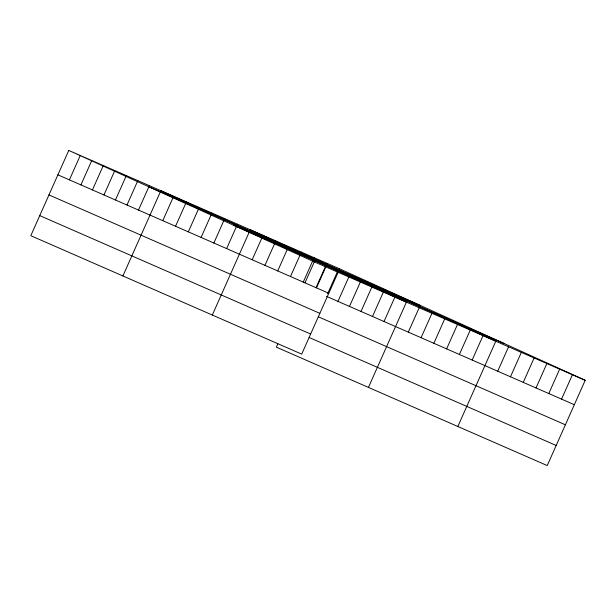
<?xml version="1.0" encoding="UTF-8"?>
<svg xmlns="http://www.w3.org/2000/svg" width="616" height="616" viewBox="0 0 616 616"><rect width="100%" height="100%" fill="white"/><g stroke="black" fill="none" stroke-linecap="round" stroke-linejoin="round"><path stroke-width="0.92" d="M68.761 150.435L30.8 235.697L301.701 354.123L339.662 268.853L68.761 150.435L314.299 261.877L585.2 380.303L547.239 465.565L276.338 347.147L277.824 343.797M69.408 179.872L80.28 155.463M80.927 184.9L91.792 160.499M92.439 189.936L103.303 165.527M103.95 194.972L114.815 170.563M115.462 200L126.334 175.599M126.981 205.036L137.845 180.627M138.492 210.071L149.357 185.662M122.907 275.96L160.868 190.698L406.406 302.14L368.445 387.41M162.778 220.682L173.643 196.281M175.545 226.265L186.409 201.863M188.319 231.847L199.184 207.446M201.085 237.43L211.958 213.028M213.86 243.012L224.725 218.611M226.634 248.595L237.499 224.193M212.304 315.046L250.265 229.776L495.803 341.218L457.842 426.488M252.175 259.76L263.04 235.358M264.942 265.35L275.806 240.941M277.716 270.932L288.581 246.523M290.483 276.515L301.355 252.106M303.257 282.097L314.122 257.688M304.982 282.798L314.299 261.877M316.031 287.68L326.896 263.271M316.501 287.826L325.81 266.913M327.627 293.732L337.329 271.941M337.976 301.378L348.841 276.977M349.488 306.414L360.352 282.012M360.999 311.45L371.864 287.041M372.511 316.478L383.375 292.076M384.03 321.514L394.895 297.105M408.308 332.132L419.18 307.723M421.082 337.714L431.947 313.305M433.849 343.297L444.721 318.888M446.623 348.879L457.488 324.47M459.397 354.462L470.262 330.053M472.164 360.044L483.029 335.635M497.705 371.209L508.577 346.8M510.479 376.792L521.344 352.383M523.254 382.374L534.118 357.965M536.02 387.957L546.885 363.555M548.794 393.539L559.659 369.138M561.561 399.122L572.426 374.721M149.788 187.21L420.69 305.628M233.272 225.102L504.173 343.52M57.896 174.836L328.798 293.262M326.457 296.35L574.335 404.704M48.957 194.918L319.858 313.344M318.341 316.793L565.388 424.794M39.74 215.615L310.641 334.041M309.124 337.483L556.179 445.483M339.662 268.853L585.2 380.303"/></g></svg>
